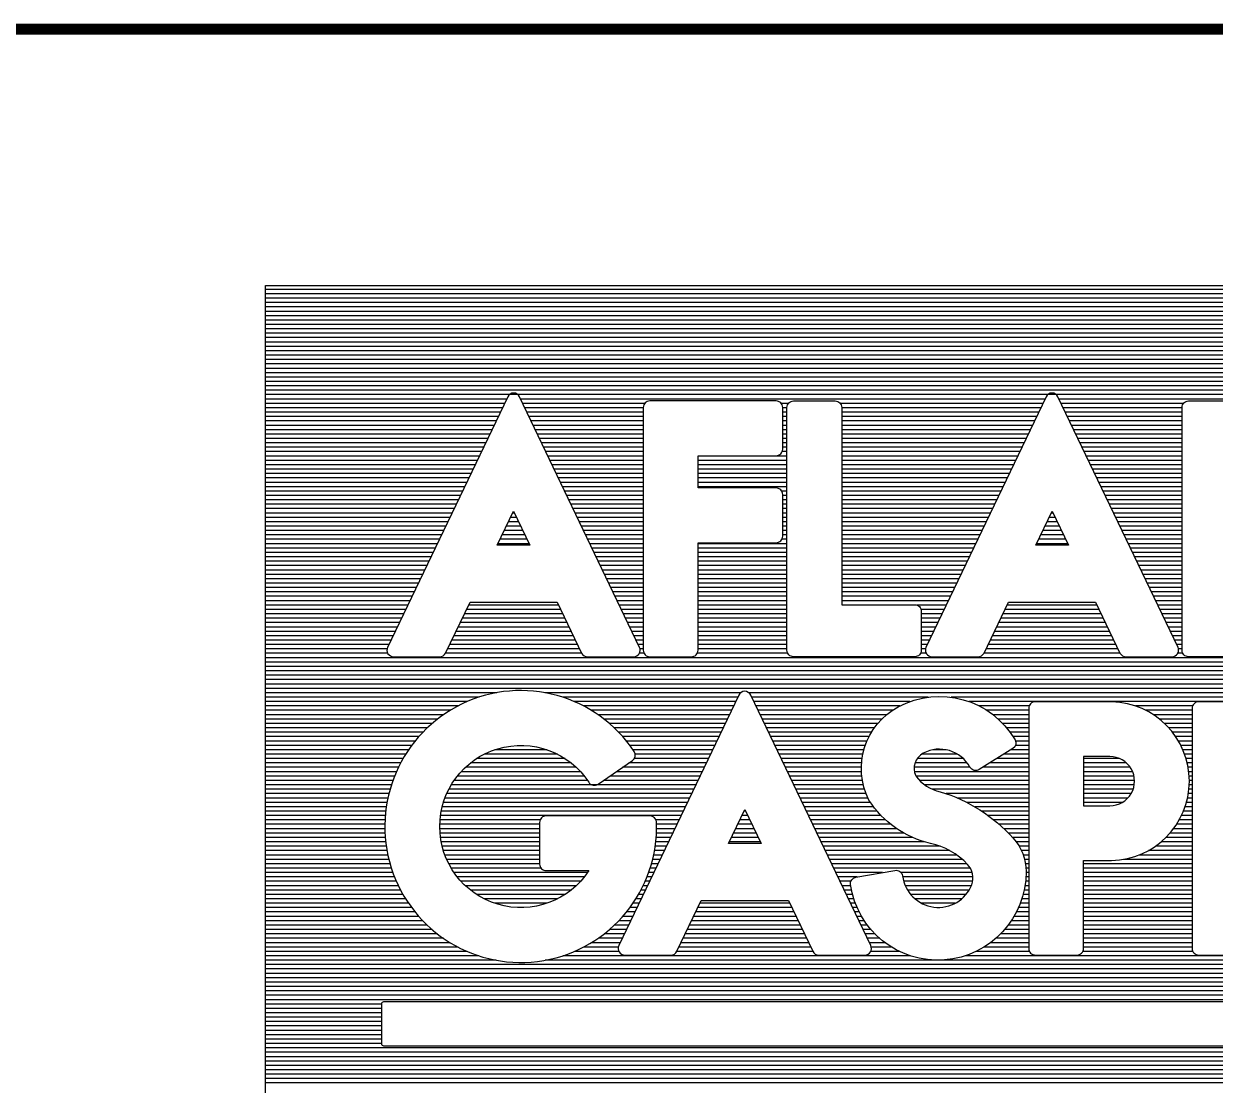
# Model space of a CAD drawing. Extents: x -14 to 107, y -33 to 53.
# Drawn here: x 99.633 to 102.351, y -22.291 to -19.871 of the extents above; entities that cross this region are included whole.
import ezdxf

# ---------------------------------------------------------------- set-up
doc = ezdxf.new("R2010")
doc.units = 0
doc.header["$LTSCALE"] = 1.5
doc.header["$MEASUREMENT"] = 0
doc.layers.add('7', color=7, linetype='CONTINUOUS')
doc.layers.add('CARIMBO', color=7, linetype='CONTINUOUS')

msp = doc.modelspace()

# ---------------------------------------------------------------- linework, layer by layer
at = {"layer": '7', "color": 82, "linetype": 'Continuous', "const_width": 0.025}
msp.add_lwpolyline([(105.201, -19.8831), (87.701, -19.8831)], dxfattribs=at)
at = {"layer": 'CARIMBO', "color": 1}
for p, q in [((104.185, -20.4764), (100.185, -20.4764)), ((104.185, -20.4864), (100.185, -20.4864)), ((104.185, -20.4964), (100.185, -20.4964)), ((104.185, -20.5064), (100.185, -20.5064)), ((104.185, -20.5164), (100.185, -20.5164)), ((104.185, -20.5264), (100.185, -20.5264)), ((104.185, -20.5364), (100.185, -20.5364)), ((104.185, -20.5464), (100.185, -20.5464)), ((104.185, -20.5564), (100.185, -20.5564)), ((104.185, -20.5664), (100.185, -20.5664)), ((104.185, -20.5764), (100.185, -20.5764)), ((104.185, -20.5864), (100.185, -20.5864)), ((104.185, -20.5964), (100.185, -20.5964)), ((104.185, -20.6064), (100.185, -20.6064)), ((104.185, -20.6164), (100.185, -20.6164)), ((104.185, -20.6264), (100.185, -20.6264)), ((104.185, -20.6364), (100.185, -20.6364)), ((104.185, -20.6464), (100.185, -20.6464)), ((104.185, -20.6564), (100.185, -20.6564)), ((104.185, -20.6664), (100.185, -20.6664)), ((104.185, -20.6764), (100.185, -20.6764)), ((104.185, -20.6864), (100.185, -20.6864)), ((104.185, -20.6964), (100.185, -20.6964)), ((104.185, -20.7064), (100.185, -20.7064)), ((102.8067, -20.7164), (100.185, -20.7164)), ((100.7349, -20.7264), (100.185, -20.7264)), ((100.7302, -20.7364), (100.185, -20.7364)), ((101.9632, -20.7264), (100.7669, -20.7264)), ((101.0499, -20.7364), (100.7717, -20.7364)), ((101.3778, -20.7364), (101.3615, -20.7364)), ((101.9585, -20.7364), (101.4962, -20.7364)), ((102.7607, -20.7264), (101.9952, -20.7264)), ((102.2792, -20.7364), (102, -20.7364)), ((100.7254, -20.7464), (100.185, -20.7464)), ((100.7206, -20.7564), (100.185, -20.7564)), ((101.0466, -20.7464), (100.7765, -20.7464)), ((101.0466, -20.7564), (100.7813, -20.7564)), ((101.3745, -20.7464), (101.3648, -20.7464)), ((101.3745, -20.7564), (101.3648, -20.7564)), ((101.9537, -20.7464), (101.4995, -20.7464)), ((101.9489, -20.7564), (101.4995, -20.7564)), ((101.9489, -20.7564), (101.9457, -20.7564)), ((102.2759, -20.7464), (102.0048, -20.7464)), ((102.2759, -20.7564), (102.0096, -20.7564)), ((100.7158, -20.7664), (100.185, -20.7664)), ((100.711, -20.7764), (100.185, -20.7764)), ((100.7062, -20.7864), (100.185, -20.7864)), ((101.0466, -20.7664), (100.7861, -20.7664)), ((101.0466, -20.7764), (100.7909, -20.7764)), ((101.0466, -20.7864), (100.7957, -20.7864)), ((101.3745, -20.7664), (101.3648, -20.7664)), ((101.3745, -20.7764), (101.3648, -20.7764)), ((101.3745, -20.7864), (101.3648, -20.7864)), ((101.9441, -20.7664), (101.4995, -20.7664)), ((101.9393, -20.7764), (101.4995, -20.7764)), ((101.9345, -20.7864), (101.4995, -20.7864)), ((102.2759, -20.7664), (102.0144, -20.7664)), ((102.2759, -20.7764), (102.0192, -20.7764)), ((102.2759, -20.7864), (102.024, -20.7864)), ((100.7014, -20.7964), (100.185, -20.7964)), ((100.6966, -20.8064), (100.185, -20.8064)), ((100.6918, -20.8164), (100.185, -20.8164)), ((101.0466, -20.7964), (100.8005, -20.7964)), ((101.0466, -20.8064), (100.8053, -20.8064)), ((101.0466, -20.8164), (100.8101, -20.8164)), ((101.3745, -20.7964), (101.3648, -20.7964)), ((101.3745, -20.8064), (101.3648, -20.8064)), ((101.3745, -20.8164), (101.3648, -20.8164)), ((101.9297, -20.7964), (101.4995, -20.7964)), ((101.9249, -20.8064), (101.4995, -20.8064)), ((101.9201, -20.8164), (101.4995, -20.8164)), ((102.2759, -20.7964), (102.0288, -20.7964)), ((102.2759, -20.8064), (102.0336, -20.8064)), ((102.2759, -20.8164), (102.0384, -20.8164)), ((100.687, -20.8264), (100.185, -20.8264)), ((100.6822, -20.8364), (100.185, -20.8364)), ((100.6774, -20.8464), (100.185, -20.8464)), ((101.0466, -20.8264), (100.8149, -20.8264)), ((101.0466, -20.8364), (100.8197, -20.8364)), ((101.0466, -20.8464), (100.8244, -20.8464)), ((101.3745, -20.8464), (101.3637, -20.8464)), ((101.3745, -20.8264), (101.3648, -20.8264)), ((101.3745, -20.8364), (101.3648, -20.8364)), ((101.9153, -20.8264), (101.4995, -20.8264)), ((101.9105, -20.8364), (101.4995, -20.8364)), ((101.9057, -20.8464), (101.4995, -20.8464)), ((102.2759, -20.8264), (102.0432, -20.8264)), ((102.2759, -20.8364), (102.0479, -20.8364)), ((102.2759, -20.8464), (102.0527, -20.8464)), ((100.6726, -20.8564), (100.185, -20.8564)), ((100.6678, -20.8664), (100.185, -20.8664)), ((101.0466, -20.8564), (100.8292, -20.8564)), ((101.0466, -20.8664), (100.834, -20.8664)), ((101.3745, -20.8564), (101.1716, -20.8564)), ((101.3745, -20.8664), (101.1716, -20.8664)), ((101.9009, -20.8564), (101.4995, -20.8564)), ((101.8961, -20.8664), (101.4995, -20.8664)), ((102.2759, -20.8564), (102.0575, -20.8564)), ((102.2759, -20.8664), (102.0623, -20.8664)), ((100.663, -20.8764), (100.185, -20.8764)), ((100.6582, -20.8864), (100.185, -20.8864)), ((100.6534, -20.8964), (100.185, -20.8964)), ((101.0466, -20.8764), (100.8388, -20.8764)), ((101.0466, -20.8864), (100.8436, -20.8864)), ((101.0466, -20.8964), (100.8484, -20.8964)), ((101.3745, -20.8764), (101.1716, -20.8764)), ((101.3745, -20.8864), (101.1716, -20.8864)), ((101.3745, -20.8964), (101.1716, -20.8964)), ((101.8913, -20.8764), (101.4995, -20.8764)), ((101.8865, -20.8864), (101.4995, -20.8864)), ((101.8817, -20.8964), (101.4995, -20.8964)), ((102.2759, -20.8764), (102.0671, -20.8764)), ((102.2759, -20.8864), (102.0719, -20.8864)), ((102.2759, -20.8964), (102.0767, -20.8964)), ((100.6487, -20.9064), (100.185, -20.9064)), ((100.6439, -20.9164), (100.185, -20.9164)), ((100.6391, -20.9264), (100.185, -20.9264)), ((101.0466, -20.9064), (100.8532, -20.9064)), ((101.0466, -20.9164), (100.858, -20.9164)), ((101.0466, -20.9264), (100.8628, -20.9264)), ((101.3745, -20.9064), (101.1716, -20.9064)), ((101.3745, -20.9164), (101.1716, -20.9164)), ((101.3745, -20.9264), (101.1716, -20.9264)), ((101.877, -20.9064), (101.4995, -20.9064)), ((101.8722, -20.9164), (101.4995, -20.9164)), ((101.8674, -20.9264), (101.4995, -20.9264)), ((102.2759, -20.9064), (102.0815, -20.9064)), ((102.2759, -20.9164), (102.0863, -20.9164)), ((102.2759, -20.9264), (102.0911, -20.9264)), ((100.6343, -20.9364), (100.185, -20.9364)), ((100.6295, -20.9464), (100.185, -20.9464)), ((100.6247, -20.9564), (100.185, -20.9564)), ((101.0466, -20.9364), (100.8676, -20.9364)), ((101.0466, -20.9464), (100.8724, -20.9464)), ((101.0466, -20.9564), (100.8772, -20.9564)), ((101.3745, -20.9364), (101.3626, -20.9364)), ((101.3745, -20.9464), (101.3648, -20.9464)), ((101.3745, -20.9564), (101.3648, -20.9564)), ((101.8626, -20.9364), (101.4995, -20.9364)), ((101.8578, -20.9464), (101.4995, -20.9464)), ((101.853, -20.9564), (101.4995, -20.9564)), ((102.2759, -20.9364), (102.0959, -20.9364)), ((102.2759, -20.9464), (102.1007, -20.9464)), ((102.2759, -20.9564), (102.1055, -20.9564)), ((100.6199, -20.9664), (100.185, -20.9664)), ((100.6151, -20.9764), (100.185, -20.9764)), ((101.0466, -20.9664), (100.882, -20.9664)), ((101.0466, -20.9764), (100.8868, -20.9764)), ((101.3745, -20.9664), (101.3648, -20.9664)), ((101.3745, -20.9764), (101.3648, -20.9764)), ((101.8482, -20.9664), (101.4995, -20.9664)), ((101.8434, -20.9764), (101.4995, -20.9764)), ((102.2759, -20.9664), (102.1103, -20.9664)), ((102.2759, -20.9764), (102.1151, -20.9764)), ((100.6103, -20.9864), (100.185, -20.9864)), ((100.6055, -20.9964), (100.185, -20.9964)), ((100.6007, -21.0064), (100.185, -21.0064)), ((100.7625, -21.0064), (100.7393, -21.0064)), ((100.7577, -20.9964), (100.7441, -20.9964)), ((100.7529, -20.9864), (100.7489, -20.9864)), ((101.0466, -20.9864), (100.8916, -20.9864)), ((101.0466, -20.9964), (100.8964, -20.9964)), ((101.0466, -21.0064), (100.9011, -21.0064)), ((101.3745, -20.9864), (101.3648, -20.9864)), ((101.3745, -20.9964), (101.3648, -20.9964)), ((101.3745, -21.0064), (101.3648, -21.0064)), ((101.8386, -20.9864), (101.4995, -20.9864)), ((101.8338, -20.9964), (101.4995, -20.9964)), ((101.829, -21.0064), (101.4995, -21.0064)), ((101.9908, -21.0064), (101.9676, -21.0064)), ((101.986, -20.9964), (101.9724, -20.9964)), ((101.9812, -20.9864), (101.9772, -20.9864)), ((102.2759, -20.9864), (102.1199, -20.9864)), ((102.2759, -20.9964), (102.1247, -20.9964)), ((102.2759, -21.0064), (102.1294, -21.0064)), ((100.5959, -21.0164), (100.185, -21.0164)), ((100.5911, -21.0264), (100.185, -21.0264)), ((100.5863, -21.0364), (100.185, -21.0364)), ((100.7769, -21.0364), (100.725, -21.0364)), ((100.7721, -21.0264), (100.7297, -21.0264)), ((100.7673, -21.0164), (100.7345, -21.0164)), ((101.0466, -21.0164), (100.9059, -21.0164)), ((101.0466, -21.0264), (100.9107, -21.0264)), ((101.0466, -21.0364), (100.9155, -21.0364)), ((101.3745, -21.0164), (101.3648, -21.0164)), ((101.3745, -21.0264), (101.3648, -21.0264)), ((101.3745, -21.0364), (101.3648, -21.0364)), ((101.8242, -21.0164), (101.4995, -21.0164)), ((101.8194, -21.0264), (101.4995, -21.0264)), ((101.8146, -21.0364), (101.4995, -21.0364)), ((102.0052, -21.0364), (101.9533, -21.0364)), ((102.0004, -21.0264), (101.958, -21.0264)), ((101.9956, -21.0164), (101.9628, -21.0164)), ((102.2759, -21.0164), (102.1342, -21.0164)), ((102.2759, -21.0264), (102.139, -21.0264)), ((102.2759, -21.0364), (102.1438, -21.0364)), ((100.5815, -21.0464), (100.185, -21.0464)), ((100.5767, -21.0564), (100.185, -21.0564)), ((100.7865, -21.0564), (100.7154, -21.0564)), ((100.7817, -21.0464), (100.7202, -21.0464)), ((101.0466, -21.0464), (100.9203, -21.0464)), ((101.0466, -21.0564), (100.9251, -21.0564)), ((101.3745, -21.0564), (101.1716, -21.0564)), ((101.3745, -21.0464), (101.363, -21.0464)), ((101.8098, -21.0464), (101.4995, -21.0464)), ((101.805, -21.0564), (101.4995, -21.0564)), ((102.0148, -21.0564), (101.9437, -21.0564)), ((102.01, -21.0464), (101.9485, -21.0464)), ((102.2759, -21.0464), (102.1486, -21.0464)), ((102.2759, -21.0564), (102.1534, -21.0564)), ((100.572, -21.0664), (100.185, -21.0664)), ((100.5672, -21.0764), (100.185, -21.0764)), ((100.5624, -21.0864), (100.185, -21.0864)), ((101.0466, -21.0664), (100.9299, -21.0664)), ((101.0466, -21.0764), (100.9347, -21.0764)), ((101.0466, -21.0864), (100.9395, -21.0864)), ((101.3745, -21.0664), (101.1716, -21.0664)), ((101.3745, -21.0764), (101.1716, -21.0764)), ((101.3745, -21.0864), (101.1716, -21.0864)), ((101.8002, -21.0664), (101.4995, -21.0664)), ((101.7955, -21.0764), (101.4995, -21.0764)), ((101.7907, -21.0864), (101.4995, -21.0864)), ((102.2759, -21.0664), (102.1582, -21.0664)), ((102.2759, -21.0764), (102.163, -21.0764)), ((102.2759, -21.0864), (102.1678, -21.0864)), ((100.5576, -21.0964), (100.185, -21.0964)), ((100.5528, -21.1064), (100.185, -21.1064)), ((100.548, -21.1164), (100.185, -21.1164)), ((101.0466, -21.0964), (100.9443, -21.0964)), ((101.0466, -21.1064), (100.9491, -21.1064)), ((101.0466, -21.1164), (100.9539, -21.1164)), ((101.3745, -21.0964), (101.1716, -21.0964)), ((101.3745, -21.1064), (101.1716, -21.1064)), ((101.3745, -21.1164), (101.1716, -21.1164)), ((101.7859, -21.0964), (101.4995, -21.0964)), ((101.7811, -21.1064), (101.4995, -21.1064)), ((101.7763, -21.1164), (101.4995, -21.1164)), ((102.2759, -21.0964), (102.1726, -21.0964)), ((102.2759, -21.1064), (102.1774, -21.1064)), ((102.2759, -21.1164), (102.1822, -21.1164)), ((100.5432, -21.1264), (100.185, -21.1264)), ((100.5384, -21.1364), (100.185, -21.1364)), ((100.5336, -21.1464), (100.185, -21.1464)), ((101.0466, -21.1264), (100.9587, -21.1264)), ((101.0466, -21.1364), (100.9635, -21.1364)), ((101.0466, -21.1464), (100.9683, -21.1464)), ((101.3745, -21.1264), (101.1716, -21.1264)), ((101.3745, -21.1364), (101.1716, -21.1364)), ((101.3745, -21.1464), (101.1716, -21.1464)), ((101.7715, -21.1264), (101.4995, -21.1264)), ((101.7667, -21.1364), (101.4995, -21.1364)), ((101.7619, -21.1464), (101.4995, -21.1464)), ((102.2759, -21.1264), (102.187, -21.1264)), ((102.2759, -21.1364), (102.1918, -21.1364)), ((102.2759, -21.1464), (102.1966, -21.1464)), ((100.5288, -21.1564), (100.185, -21.1564)), ((100.524, -21.1664), (100.185, -21.1664)), ((101.0466, -21.1564), (100.9731, -21.1564)), ((101.0466, -21.1664), (100.9779, -21.1664)), ((101.3745, -21.1564), (101.1716, -21.1564)), ((101.3745, -21.1664), (101.1716, -21.1664)), ((101.7571, -21.1564), (101.4995, -21.1564)), ((101.7523, -21.1664), (101.4995, -21.1664)), ((102.2759, -21.1564), (102.2014, -21.1564)), ((102.2759, -21.1664), (102.2062, -21.1664)), ((100.5192, -21.1764), (100.185, -21.1764)), ((100.5144, -21.1864), (100.185, -21.1864)), ((100.5096, -21.1964), (100.185, -21.1964)), ((100.8536, -21.1964), (100.6483, -21.1964)), ((101.0466, -21.1764), (100.9826, -21.1764)), ((101.0466, -21.1864), (100.9874, -21.1864)), ((101.0466, -21.1964), (100.9922, -21.1964)), ((101.3745, -21.1764), (101.1716, -21.1764)), ((101.3745, -21.1864), (101.1716, -21.1864)), ((101.3745, -21.1964), (101.1716, -21.1964)), ((101.7475, -21.1764), (101.4995, -21.1764)), ((101.7427, -21.1864), (101.4995, -21.1864)), ((101.7379, -21.1964), (101.6712, -21.1964)), ((102.0819, -21.1964), (101.8765, -21.1964)), ((102.2759, -21.1764), (102.2109, -21.1764)), ((102.2759, -21.1864), (102.2157, -21.1864)), ((102.2759, -21.1964), (102.2205, -21.1964)), ((100.5048, -21.2064), (100.185, -21.2064)), ((100.5, -21.2164), (100.185, -21.2164)), ((100.4952, -21.2264), (100.185, -21.2264)), ((100.868, -21.2264), (100.6339, -21.2264)), ((100.8632, -21.2164), (100.6387, -21.2164)), ((100.8584, -21.2064), (100.6435, -21.2064)), ((101.0466, -21.2064), (100.997, -21.2064)), ((101.0466, -21.2164), (101.0018, -21.2164)), ((101.0466, -21.2264), (101.0066, -21.2264)), ((101.3745, -21.2064), (101.1716, -21.2064)), ((101.3745, -21.2164), (101.1716, -21.2164)), ((101.3745, -21.2264), (101.1716, -21.2264)), ((101.7331, -21.2064), (101.6805, -21.2064)), ((101.7283, -21.2164), (101.681, -21.2164)), ((101.7235, -21.2264), (101.681, -21.2264)), ((102.0963, -21.2264), (101.8622, -21.2264)), ((102.0915, -21.2164), (101.867, -21.2164)), ((102.0867, -21.2064), (101.8718, -21.2064)), ((102.2759, -21.2064), (102.2253, -21.2064)), ((102.2759, -21.2164), (102.2301, -21.2164)), ((102.2759, -21.2264), (102.2349, -21.2264)), ((100.4905, -21.2364), (100.185, -21.2364)), ((100.4857, -21.2464), (100.185, -21.2464)), ((100.8776, -21.2464), (100.6243, -21.2464)), ((100.8728, -21.2364), (100.6291, -21.2364)), ((101.0466, -21.2364), (101.0114, -21.2364)), ((101.0466, -21.2464), (101.0162, -21.2464)), ((101.3745, -21.2364), (101.1716, -21.2364)), ((101.3745, -21.2464), (101.1716, -21.2464)), ((101.7187, -21.2364), (101.681, -21.2364)), ((101.714, -21.2464), (101.681, -21.2464)), ((102.1059, -21.2464), (101.8526, -21.2464)), ((102.1011, -21.2364), (101.8574, -21.2364)), ((102.2759, -21.2364), (102.2397, -21.2364)), ((102.2759, -21.2464), (102.2445, -21.2464)), ((100.4809, -21.2564), (100.185, -21.2564)), ((100.4761, -21.2664), (100.185, -21.2664)), ((100.4713, -21.2764), (100.185, -21.2764)), ((100.892, -21.2764), (100.6099, -21.2764)), ((100.8872, -21.2664), (100.6147, -21.2664)), ((100.8824, -21.2564), (100.6195, -21.2564)), ((101.0466, -21.2564), (101.021, -21.2564)), ((101.0466, -21.2664), (101.0258, -21.2664)), ((101.0466, -21.2764), (101.0306, -21.2764)), ((101.3745, -21.2564), (101.1716, -21.2564)), ((101.3745, -21.2664), (101.1716, -21.2664)), ((101.3745, -21.2764), (101.1716, -21.2764)), ((101.7092, -21.2564), (101.681, -21.2564)), ((101.7044, -21.2664), (101.681, -21.2664)), ((101.6996, -21.2764), (101.681, -21.2764)), ((102.1203, -21.2764), (101.8382, -21.2764)), ((102.1155, -21.2664), (101.843, -21.2664)), ((102.1107, -21.2564), (101.8478, -21.2564)), ((102.2759, -21.2564), (102.2493, -21.2564)), ((102.2759, -21.2664), (102.2541, -21.2664)), ((102.2759, -21.2764), (102.2589, -21.2764)), ((100.4665, -21.2864), (100.185, -21.2864)), ((100.4622, -21.2964), (100.185, -21.2964)), ((100.4637, -21.3064), (100.185, -21.3064)), ((100.9064, -21.3064), (100.5955, -21.3064)), ((100.9016, -21.2964), (100.6003, -21.2964)), ((100.8968, -21.2864), (100.6051, -21.2864)), ((101.0466, -21.2864), (101.0354, -21.2864)), ((101.0484, -21.3064), (101.0381, -21.3064)), ((101.0466, -21.2964), (101.0396, -21.2964)), ((101.3763, -21.3064), (101.1698, -21.3064)), ((101.3745, -21.2864), (101.1716, -21.2864)), ((101.3745, -21.2964), (101.1716, -21.2964)), ((101.692, -21.3064), (101.6792, -21.3064)), ((101.6948, -21.2864), (101.681, -21.2864)), ((101.6905, -21.2964), (101.681, -21.2964)), ((102.1347, -21.3064), (101.8238, -21.3064)), ((102.1299, -21.2964), (101.8286, -21.2964)), ((102.1251, -21.2864), (101.8334, -21.2864)), ((102.2759, -21.2864), (102.2637, -21.2864)), ((102.2777, -21.3064), (102.2664, -21.3064)), ((102.2759, -21.2964), (102.2679, -21.2964)), ((102.7479, -21.3164), (100.185, -21.3164)), ((102.7835, -21.3264), (100.185, -21.3264)), ((104.185, -21.3364), (100.185, -21.3364)), ((104.185, -21.3464), (100.185, -21.3464)), ((104.185, -21.3564), (100.185, -21.3564)), ((104.185, -21.3664), (100.185, -21.3664)), ((104.185, -21.3764), (100.185, -21.3764)), ((104.185, -21.3864), (100.185, -21.3864)), ((100.7122, -21.3964), (100.185, -21.3964)), ((100.6723, -21.4064), (100.185, -21.4064)), ((100.6455, -21.4164), (100.185, -21.4164)), ((101.2689, -21.3964), (100.8223, -21.3964)), ((101.2625, -21.4064), (100.8623, -21.4064)), ((101.2577, -21.4164), (100.8891, -21.4164)), ((104.185, -21.3964), (101.2876, -21.3964)), ((101.6964, -21.4064), (101.2941, -21.4064)), ((101.6552, -21.4164), (101.2989, -21.4164)), ((103.2233, -21.4064), (101.7488, -21.4064)), ((103.2193, -21.4164), (101.79, -21.4164)), ((100.6243, -21.4264), (100.185, -21.4264)), ((100.6066, -21.4364), (100.185, -21.4364)), ((101.2529, -21.4264), (100.9102, -21.4264)), ((101.2481, -21.4364), (100.928, -21.4364)), ((101.632, -21.4264), (101.3037, -21.4264)), ((101.615, -21.4364), (101.3085, -21.4364)), ((101.9272, -21.4264), (101.8131, -21.4264)), ((101.9261, -21.4364), (101.8306, -21.4364)), ((102.2999, -21.4264), (102.1695, -21.4264)), ((102.2989, -21.4364), (102.1933, -21.4364)), ((100.5911, -21.4464), (100.185, -21.4464)), ((100.5775, -21.4564), (100.185, -21.4564)), ((100.5652, -21.4664), (100.185, -21.4664)), ((101.2433, -21.4464), (100.9435, -21.4464)), ((101.2385, -21.4564), (100.9571, -21.4564)), ((101.2337, -21.4664), (100.9694, -21.4664)), ((101.6016, -21.4464), (101.3133, -21.4464)), ((101.5907, -21.4564), (101.318, -21.4564)), ((101.5816, -21.4664), (101.3228, -21.4664)), ((101.9261, -21.4464), (101.8447, -21.4464)), ((101.9261, -21.4564), (101.8567, -21.4564)), ((101.9261, -21.4664), (101.8669, -21.4664)), ((102.2989, -21.4464), (102.2106, -21.4464)), ((102.2989, -21.4564), (102.2244, -21.4564)), ((102.2989, -21.4664), (102.2359, -21.4664)), ((100.5541, -21.4764), (100.185, -21.4764)), ((100.544, -21.4864), (100.185, -21.4864)), ((100.5348, -21.4964), (100.185, -21.4964)), ((101.2289, -21.4764), (100.9805, -21.4764)), ((101.2241, -21.4864), (100.9906, -21.4864)), ((101.2193, -21.4964), (100.9998, -21.4964)), ((101.5739, -21.4764), (101.3276, -21.4764)), ((101.5673, -21.4864), (101.3324, -21.4864)), ((101.5617, -21.4964), (101.3372, -21.4964)), ((101.9261, -21.4764), (101.8758, -21.4764)), ((101.9261, -21.4864), (101.8837, -21.4864)), ((101.9261, -21.4964), (101.8905, -21.4964)), ((102.2989, -21.4764), (102.2457, -21.4764)), ((102.2989, -21.4864), (102.2541, -21.4864)), ((102.2989, -21.4964), (102.2614, -21.4964)), ((100.5264, -21.5064), (100.185, -21.5064)), ((100.5186, -21.5164), (100.185, -21.5164)), ((100.5115, -21.5264), (100.185, -21.5264)), ((100.8271, -21.5264), (100.7075, -21.5264)), ((101.2145, -21.5064), (101.0082, -21.5064)), ((101.2097, -21.5164), (101.016, -21.5164)), ((101.2049, -21.5264), (101.0231, -21.5264)), ((101.5571, -21.5064), (101.342, -21.5064)), ((101.5532, -21.5164), (101.3468, -21.5164)), ((101.5501, -21.5264), (101.3516, -21.5264)), ((101.7374, -21.5264), (101.7078, -21.5264)), ((101.9261, -21.5264), (101.8856, -21.5264)), ((101.9261, -21.5164), (101.8959, -21.5164)), ((101.9261, -21.5064), (101.8962, -21.5064)), ((102.2989, -21.5064), (102.2677, -21.5064)), ((102.2989, -21.5164), (102.2732, -21.5164)), ((102.2989, -21.5264), (102.2778, -21.5264)), ((100.5049, -21.5364), (100.185, -21.5364)), ((100.4989, -21.5464), (100.185, -21.5464)), ((100.8682, -21.5464), (100.6664, -21.5464)), ((100.8508, -21.5364), (100.6838, -21.5364)), ((101.1953, -21.5464), (101.0262, -21.5464)), ((101.2001, -21.5364), (101.0282, -21.5364)), ((101.5476, -21.5364), (101.3564, -21.5364)), ((101.5459, -21.5464), (101.3612, -21.5464)), ((101.7767, -21.5464), (101.6718, -21.5464)), ((101.7635, -21.5364), (101.6819, -21.5364)), ((101.9261, -21.5464), (101.8534, -21.5464)), ((101.9261, -21.5364), (101.8695, -21.5364)), ((102.1335, -21.5464), (102.0511, -21.5464)), ((102.2989, -21.5364), (102.2818, -21.5364)), ((102.2989, -21.5464), (102.2851, -21.5464)), ((100.4933, -21.5564), (100.185, -21.5564)), ((100.4883, -21.5664), (100.185, -21.5664)), ((100.4836, -21.5764), (100.185, -21.5764)), ((100.9036, -21.5764), (100.631, -21.5764)), ((100.8937, -21.5664), (100.6409, -21.5664)), ((100.8821, -21.5564), (100.6525, -21.5564)), ((101.181, -21.5764), (100.9849, -21.5764)), ((101.1857, -21.5664), (100.9995, -21.5664)), ((101.1905, -21.5564), (101.0141, -21.5564)), ((101.5448, -21.5564), (101.366, -21.5564)), ((101.5443, -21.5664), (101.3708, -21.5664)), ((101.5444, -21.5764), (101.3756, -21.5764)), ((101.7922, -21.5664), (101.6647, -21.5664)), ((101.9261, -21.5764), (101.6653, -21.5764)), ((101.7858, -21.5564), (101.6667, -21.5564)), ((101.9261, -21.5664), (101.8213, -21.5664)), ((101.9261, -21.5564), (101.8374, -21.5564)), ((102.1491, -21.5564), (102.0511, -21.5564)), ((102.1578, -21.5664), (102.0511, -21.5664)), ((102.1632, -21.5764), (102.0511, -21.5764)), ((102.2989, -21.5564), (102.2877, -21.5564)), ((102.2989, -21.5664), (102.2898, -21.5664)), ((102.2989, -21.5764), (102.2913, -21.5764)), ((100.4794, -21.5864), (100.185, -21.5864)), ((100.4756, -21.5964), (100.185, -21.5964)), ((100.4722, -21.6064), (100.185, -21.6064)), ((101.1666, -21.6064), (100.6086, -21.6064)), ((100.9196, -21.5964), (100.615, -21.5964)), ((100.9122, -21.5864), (100.6224, -21.5864)), ((101.1714, -21.5964), (100.9558, -21.5964)), ((101.1762, -21.5864), (100.9703, -21.5864)), ((101.5452, -21.5864), (101.3804, -21.5864)), ((101.5466, -21.5964), (101.3852, -21.5964)), ((101.5487, -21.6064), (101.39, -21.6064)), ((101.9261, -21.5864), (101.6688, -21.5864)), ((101.9261, -21.5964), (101.6771, -21.5964)), ((101.9261, -21.6064), (101.6886, -21.6064)), ((102.1663, -21.5864), (102.0511, -21.5864)), ((102.1675, -21.5964), (102.0511, -21.5964)), ((102.1669, -21.6064), (102.0511, -21.6064)), ((102.2989, -21.5864), (102.2922, -21.5864)), ((102.2989, -21.6064), (102.2924, -21.6064)), ((102.2989, -21.5964), (102.2925, -21.5964)), ((100.4692, -21.6164), (100.185, -21.6164)), ((100.4665, -21.6264), (100.185, -21.6264)), ((101.157, -21.6264), (100.5982, -21.6264)), ((101.1618, -21.6164), (100.603, -21.6164)), ((101.5514, -21.6164), (101.3948, -21.6164)), ((101.5549, -21.6264), (101.3995, -21.6264)), ((101.9261, -21.6164), (101.7061, -21.6164)), ((101.9261, -21.6264), (101.7378, -21.6264)), ((102.1644, -21.6164), (102.0511, -21.6164)), ((102.1597, -21.6264), (102.0511, -21.6264)), ((102.2989, -21.6264), (102.2903, -21.6264)), ((102.2989, -21.6164), (102.2916, -21.6164)), ((100.4642, -21.6364), (100.185, -21.6364)), ((100.4622, -21.6464), (100.185, -21.6464)), ((100.4606, -21.6564), (100.185, -21.6564)), ((101.1426, -21.6564), (100.5879, -21.6564)), ((101.1474, -21.6464), (100.5907, -21.6464)), ((101.1522, -21.6364), (100.5941, -21.6364)), ((101.5592, -21.6364), (101.4043, -21.6364)), ((101.5649, -21.6464), (101.4091, -21.6464)), ((101.5721, -21.6564), (101.4139, -21.6564)), ((101.9261, -21.6364), (101.7634, -21.6364)), ((101.9261, -21.6464), (101.7846, -21.6464)), ((101.9261, -21.6564), (101.8029, -21.6564)), ((102.1522, -21.6364), (102.0511, -21.6364)), ((102.1396, -21.6464), (102.0511, -21.6464)), ((102.2989, -21.6564), (102.2829, -21.6564)), ((102.2989, -21.6464), (102.2859, -21.6464)), ((102.2989, -21.6364), (102.2884, -21.6364)), ((100.4593, -21.6664), (100.185, -21.6664)), ((100.4583, -21.6764), (100.185, -21.6764)), ((100.4577, -21.6864), (100.185, -21.6864)), ((100.8114, -21.6864), (100.5829, -21.6864)), ((101.133, -21.6764), (100.584, -21.6764)), ((101.1378, -21.6664), (100.5856, -21.6664)), ((101.1282, -21.6864), (101.076, -21.6864)), ((101.2897, -21.6864), (101.2668, -21.6864)), ((101.2849, -21.6764), (101.2716, -21.6764)), ((101.2801, -21.6664), (101.2764, -21.6664)), ((101.5802, -21.6664), (101.4187, -21.6664)), ((101.5893, -21.6764), (101.4235, -21.6764)), ((101.5996, -21.6864), (101.4283, -21.6864)), ((101.9261, -21.6664), (101.819, -21.6664)), ((101.9261, -21.6764), (101.8335, -21.6764)), ((101.9261, -21.6864), (101.8466, -21.6864)), ((102.2989, -21.6864), (102.2695, -21.6864)), ((102.2989, -21.6764), (102.2747, -21.6764)), ((102.2989, -21.6664), (102.2791, -21.6664)), ((100.4573, -21.6964), (100.185, -21.6964)), ((100.4573, -21.7064), (100.185, -21.7064)), ((100.4577, -21.7164), (100.185, -21.7164)), ((100.8102, -21.6964), (100.5824, -21.6964)), ((100.8102, -21.7064), (100.5824, -21.7064)), ((100.8102, -21.7164), (100.5829, -21.7164)), ((101.1138, -21.7164), (101.0769, -21.7164)), ((101.1234, -21.6964), (101.0773, -21.6964)), ((101.1186, -21.7064), (101.0773, -21.7064)), ((101.3041, -21.7164), (101.2525, -21.7164)), ((101.2993, -21.7064), (101.2573, -21.7064)), ((101.2945, -21.6964), (101.262, -21.6964)), ((101.6113, -21.6964), (101.4331, -21.6964)), ((101.6249, -21.7064), (101.4379, -21.7064)), ((101.6409, -21.7164), (101.4427, -21.7164)), ((101.9261, -21.6964), (101.8586, -21.6964)), ((101.9261, -21.7064), (101.8697, -21.7064)), ((101.9261, -21.7164), (101.8799, -21.7164)), ((102.2989, -21.7164), (102.2484, -21.7164)), ((102.2989, -21.7064), (102.2565, -21.7064)), ((102.2989, -21.6964), (102.2634, -21.6964)), ((100.4583, -21.7264), (100.185, -21.7264)), ((100.4593, -21.7364), (100.185, -21.7364)), ((100.8102, -21.7264), (100.584, -21.7264)), ((100.8102, -21.7364), (100.5856, -21.7364)), ((101.1042, -21.7364), (101.0753, -21.7364)), ((101.109, -21.7264), (101.0763, -21.7264)), ((101.3137, -21.7364), (101.2429, -21.7364)), ((101.3089, -21.7264), (101.2477, -21.7264)), ((101.6607, -21.7264), (101.4475, -21.7264)), ((101.6877, -21.7364), (101.4523, -21.7364)), ((101.9261, -21.7264), (101.8894, -21.7264)), ((101.9261, -21.7364), (101.8977, -21.7364)), ((102.2989, -21.7364), (102.2282, -21.7364)), ((102.2989, -21.7264), (102.2391, -21.7264)), ((100.4606, -21.7464), (100.185, -21.7464)), ((100.4622, -21.7564), (100.185, -21.7564)), ((100.4642, -21.7664), (100.185, -21.7664)), ((100.8102, -21.7464), (100.5878, -21.7464)), ((100.8102, -21.7564), (100.5906, -21.7564)), ((100.8102, -21.7664), (100.5941, -21.7664)), ((101.0899, -21.7664), (101.0704, -21.7664)), ((101.0947, -21.7564), (101.0724, -21.7564)), ((101.0995, -21.7464), (101.074, -21.7464)), ((101.724, -21.7464), (101.4571, -21.7464)), ((101.7462, -21.7564), (101.4619, -21.7564)), ((101.7622, -21.7664), (101.4667, -21.7664)), ((101.9261, -21.7464), (101.9043, -21.7464)), ((101.9261, -21.7564), (101.9096, -21.7564)), ((101.9261, -21.7664), (101.9137, -21.7664)), ((102.2989, -21.7664), (102.1779, -21.7664)), ((102.2989, -21.7564), (102.1991, -21.7564)), ((102.2989, -21.7464), (102.2152, -21.7464)), ((100.4665, -21.7764), (100.185, -21.7764)), ((100.4692, -21.7864), (100.185, -21.7864)), ((100.4722, -21.7964), (100.185, -21.7964)), ((100.8102, -21.7764), (100.5981, -21.7764)), ((100.8102, -21.7864), (100.6029, -21.7864)), ((100.8134, -21.7964), (100.6085, -21.7964)), ((101.0755, -21.7964), (101.0624, -21.7964)), ((101.0803, -21.7864), (101.0654, -21.7864)), ((101.0851, -21.7764), (101.0681, -21.7764)), ((101.7748, -21.7764), (101.4715, -21.7764)), ((101.7852, -21.7864), (101.4762, -21.7864)), ((101.7928, -21.7964), (101.481, -21.7964)), ((101.9261, -21.7764), (101.9167, -21.7764)), ((101.9261, -21.7864), (101.9188, -21.7864)), ((101.9261, -21.7964), (101.9199, -21.7964)), ((102.2989, -21.7864), (102.0511, -21.7864)), ((102.2989, -21.7964), (102.0511, -21.7964)), ((102.2989, -21.7764), (102.1422, -21.7764)), ((100.4756, -21.8064), (100.185, -21.8064)), ((100.4794, -21.8164), (100.185, -21.8164)), ((100.9197, -21.8064), (100.6149, -21.8064)), ((100.9123, -21.8164), (100.6223, -21.8164)), ((101.0659, -21.8164), (101.0552, -21.8164)), ((101.0707, -21.8064), (101.059, -21.8064)), ((101.5922, -21.8064), (101.4858, -21.8064)), ((101.5347, -21.8164), (101.4906, -21.8164)), ((101.7971, -21.8064), (101.6348, -21.8064)), ((101.7988, -21.8164), (101.6386, -21.8164)), ((101.9261, -21.8164), (101.9199, -21.8164)), ((101.9261, -21.8064), (101.9202, -21.8064)), ((102.2989, -21.8064), (102.0511, -21.8064)), ((102.2989, -21.8164), (102.0511, -21.8164)), ((100.4836, -21.8264), (100.185, -21.8264)), ((100.4882, -21.8364), (100.185, -21.8364)), ((100.4933, -21.8464), (100.185, -21.8464)), ((100.9037, -21.8264), (100.6308, -21.8264)), ((100.8939, -21.8364), (100.6407, -21.8364)), ((100.8823, -21.8464), (100.6523, -21.8464)), ((101.0515, -21.8464), (101.0413, -21.8464)), ((101.0563, -21.8364), (101.0464, -21.8364)), ((101.0611, -21.8264), (101.051, -21.8264)), ((101.5203, -21.8264), (101.4954, -21.8264)), ((101.5199, -21.8364), (101.5002, -21.8364)), ((101.5218, -21.8464), (101.505, -21.8464)), ((101.7983, -21.8264), (101.6408, -21.8264)), ((101.7955, -21.8364), (101.6444, -21.8364)), ((101.7903, -21.8464), (101.6496, -21.8464)), ((101.9261, -21.8464), (101.9159, -21.8464)), ((101.9261, -21.8364), (101.9177, -21.8364)), ((101.9261, -21.8264), (101.9191, -21.8264)), ((102.2989, -21.8264), (102.0511, -21.8264)), ((102.2989, -21.8364), (102.0511, -21.8364)), ((102.2989, -21.8464), (102.0511, -21.8464)), ((100.4988, -21.8564), (100.185, -21.8564)), ((100.5048, -21.8664), (100.185, -21.8664)), ((100.5114, -21.8764), (100.185, -21.8764)), ((100.8684, -21.8564), (100.6662, -21.8564)), ((100.8511, -21.8664), (100.6835, -21.8664)), ((100.8275, -21.8764), (100.7071, -21.8764)), ((101.0371, -21.8764), (101.0232, -21.8764)), ((101.0419, -21.8664), (101.0298, -21.8664)), ((101.0467, -21.8564), (101.0358, -21.8564)), ((101.3808, -21.8764), (101.1758, -21.8764)), ((101.5241, -21.8564), (101.5098, -21.8564)), ((101.5271, -21.8664), (101.5146, -21.8664)), ((101.5306, -21.8764), (101.5194, -21.8764)), ((101.7831, -21.8564), (101.6567, -21.8564)), ((101.7732, -21.8664), (101.6667, -21.8664)), ((101.7584, -21.8764), (101.6814, -21.8764)), ((101.9261, -21.8764), (101.9071, -21.8764)), ((101.9261, -21.8664), (101.9106, -21.8664)), ((101.9261, -21.8564), (101.9135, -21.8564)), ((102.2989, -21.8564), (102.0511, -21.8564)), ((102.2989, -21.8664), (102.0511, -21.8664)), ((102.2989, -21.8764), (102.0511, -21.8764)), ((100.5185, -21.8864), (100.185, -21.8864)), ((100.5262, -21.8964), (100.185, -21.8964)), ((100.5347, -21.9064), (100.185, -21.9064)), ((100.7725, -21.8864), (100.7621, -21.8864)), ((101.0228, -21.9064), (100.9999, -21.9064)), ((101.0275, -21.8964), (101.0083, -21.8964)), ((101.0323, -21.8864), (101.0161, -21.8864)), ((101.3952, -21.9064), (101.1614, -21.9064)), ((101.3904, -21.8964), (101.1662, -21.8964)), ((101.3856, -21.8864), (101.171, -21.8864)), ((101.5347, -21.8864), (101.5242, -21.8864)), ((101.5394, -21.8964), (101.529, -21.8964)), ((101.5449, -21.9064), (101.5338, -21.9064)), ((101.9261, -21.9064), (101.8928, -21.9064)), ((101.9261, -21.8964), (101.8982, -21.8964)), ((101.9261, -21.8864), (101.903, -21.8864)), ((102.2989, -21.8864), (102.0511, -21.8864)), ((102.2989, -21.8964), (102.0511, -21.8964)), ((102.2989, -21.9064), (102.0511, -21.9064)), ((100.5439, -21.9164), (100.185, -21.9164)), ((100.554, -21.9264), (100.185, -21.9264)), ((101.0132, -21.9264), (100.9806, -21.9264)), ((101.018, -21.9164), (100.9907, -21.9164)), ((101.4047, -21.9264), (101.1518, -21.9264)), ((101.3999, -21.9164), (101.1566, -21.9164)), ((101.5511, -21.9164), (101.5386, -21.9164)), ((101.5582, -21.9264), (101.5434, -21.9264)), ((101.9261, -21.9264), (101.8794, -21.9264)), ((101.9261, -21.9164), (101.8865, -21.9164)), ((102.2989, -21.9164), (102.0511, -21.9164)), ((102.2989, -21.9264), (102.0511, -21.9264)), ((100.565, -21.9364), (100.185, -21.9364)), ((100.5773, -21.9464), (100.185, -21.9464)), ((100.5909, -21.9564), (100.185, -21.9564)), ((100.9988, -21.9564), (100.9437, -21.9564)), ((101.0036, -21.9464), (100.9573, -21.9464)), ((101.0084, -21.9364), (100.9696, -21.9364)), ((101.4191, -21.9564), (101.1374, -21.9564)), ((101.4143, -21.9464), (101.1422, -21.9464)), ((101.4095, -21.9364), (101.147, -21.9364)), ((101.5663, -21.9364), (101.5482, -21.9364)), ((101.5755, -21.9464), (101.553, -21.9464)), ((101.5861, -21.9564), (101.5577, -21.9564)), ((101.9261, -21.9564), (101.8515, -21.9564)), ((101.9261, -21.9464), (101.8621, -21.9464)), ((101.9261, -21.9364), (101.8714, -21.9364)), ((102.2989, -21.9364), (102.0511, -21.9364)), ((102.2989, -21.9464), (102.0511, -21.9464)), ((102.2989, -21.9564), (102.0511, -21.9564)), ((100.6063, -21.9664), (100.185, -21.9664)), ((100.6241, -21.9764), (100.185, -21.9764)), ((100.6452, -21.9864), (100.185, -21.9864)), ((100.9909, -21.9864), (100.8894, -21.9864)), ((100.9896, -21.9764), (100.9105, -21.9764)), ((100.994, -21.9664), (100.9283, -21.9664)), ((101.4335, -21.9864), (101.123, -21.9864)), ((101.4287, -21.9764), (101.1278, -21.9764)), ((101.4239, -21.9664), (101.1326, -21.9664)), ((101.5985, -21.9664), (101.5625, -21.9664)), ((101.6316, -21.9864), (101.5656, -21.9864)), ((101.6133, -21.9764), (101.5669, -21.9764)), ((101.9277, -21.9864), (101.8061, -21.9864)), ((101.9261, -21.9764), (101.8244, -21.9764)), ((101.9261, -21.9664), (101.8391, -21.9664)), ((102.3005, -21.9864), (102.0495, -21.9864)), ((102.2989, -21.9664), (102.0511, -21.9664)), ((102.2989, -21.9764), (102.0511, -21.9764)), ((100.6718, -21.9964), (100.185, -21.9964)), ((100.7114, -22.0064), (100.185, -22.0064)), ((104.185, -22.0164), (100.185, -22.0164)), ((103.7181, -22.0064), (100.8231, -22.0064)), ((101.6565, -21.9964), (100.8628, -21.9964)), ((103.7075, -21.9964), (101.7812, -21.9964)), ((104.185, -22.0264), (100.185, -22.0264)), ((104.185, -22.0364), (100.185, -22.0364)), ((104.185, -22.0464), (100.185, -22.0464)), ((104.185, -22.0564), (100.185, -22.0564)), ((104.185, -22.0664), (100.185, -22.0664)), ((104.185, -22.0764), (100.185, -22.0764)), ((104.185, -22.0864), (100.185, -22.0864)), ((104.185, -22.0964), (100.185, -22.0964)), ((100.4492, -22.1064), (100.185, -22.1064)), ((100.4492, -22.1164), (100.185, -22.1164)), ((100.4492, -22.1264), (100.185, -22.1264)), ((100.4492, -22.1364), (100.185, -22.1364)), ((100.4492, -22.1464), (100.185, -22.1464)), ((100.4492, -22.1564), (100.185, -22.1564)), ((100.4492, -22.1664), (100.185, -22.1664)), ((100.4492, -22.1764), (100.185, -22.1764)), ((100.4492, -22.1864), (100.185, -22.1864)), ((100.4492, -22.1964), (100.185, -22.1964)), ((104.185, -22.2064), (100.185, -22.2064)), ((104.185, -22.2164), (100.185, -22.2164)), ((104.185, -22.2264), (100.185, -22.2264)), ((104.185, -22.2364), (100.185, -22.2364)), ((104.185, -22.2464), (100.185, -22.2464)), ((104.185, -22.2564), (100.185, -22.2564)), ((104.185, -22.2664), (100.185, -22.2664)), ((104.185, -22.2764), (100.185, -22.2764)), ((104.185, -22.2864), (100.185, -22.2864))]:
    msp.add_line(p, q, dxfattribs=at)
at = {"layer": 'CARIMBO'}
for points in [[(100.185, -24.1564), (100.185, -20.4675), (104.185, -20.4675), (104.185, -24.1564)], [(100.7509, -20.9822), (100.7882, -21.0598), (100.7509, -21.0598), (100.7137, -21.0598)], [(101.9792, -20.9822), (102.0165, -21.0598), (101.942, -21.0598)], [(101.2783, -21.6626), (101.3155, -21.7402), (101.241, -21.7402)]]:
    msp.add_lwpolyline(points, close=True, dxfattribs=at)
for points in [[(100.5958, -21.3057), (100.6515, -21.1896), (100.8504, -21.1896), (100.906, -21.3057, 0.288573), (100.9196, -21.3143), (101.0249, -21.3143, 0.552104), (101.0384, -21.2928), (100.7645, -20.7213, 0.629574), (100.7374, -20.7213), (100.4634, -21.2928, 0.552104), (100.4769, -21.3143), (100.5823, -21.3143, 0.288573)], [(101.3648, -20.7457, 0.414214), (101.3498, -20.7307), (101.0616, -20.7307, 0.414214), (101.0466, -20.7457), (101.0466, -21.2993, 0.414214), (101.0616, -21.3143), (101.1566, -21.3143, 0.414214), (101.1716, -21.2993), (101.1716, -21.0542), (101.3498, -21.0542, 0.414214), (101.3648, -21.0392), (101.3648, -20.9442, 0.414214), (101.3498, -20.9292), (101.1716, -20.9292), (101.1716, -20.8557), (101.3498, -20.8557, 0.414214), (101.3648, -20.8407)], [(101.666, -21.1955, -0.414214), (101.681, -21.2105), (101.681, -21.2993, -0.414214), (101.666, -21.3143), (101.3895, -21.3143, -0.414214), (101.3745, -21.2993), (101.3745, -20.7457, -0.414214), (101.3895, -20.7307), (101.4845, -20.7307, -0.414214), (101.4995, -20.7457), (101.4995, -21.1955)], [(101.9928, -20.7213, 0.629574), (101.9657, -20.7213), (101.6917, -21.2928, 0.552104), (101.7052, -21.3143), (101.8106, -21.3143, 0.288573), (101.8241, -21.3057), (101.8798, -21.1896), (102.0787, -21.1896), (102.1343, -21.3057, 0.288573), (102.1479, -21.3143), (102.2532, -21.3143, 0.552104), (102.2667, -21.2928)], [(102.5824, -21.2105), (102.5824, -21.2993, -0.414214), (102.5674, -21.3143), (102.2909, -21.3143, -0.414214), (102.2759, -21.2993), (102.2759, -20.7457, -0.414214), (102.2909, -20.7307), (102.3859, -20.7307, -0.414214), (102.4009, -20.7457), (102.4009, -21.1955), (102.5674, -21.1955, -0.414214)], [(100.9225, -21.8021, -3.37598), (100.9224, -21.6006, 0.421556), (100.9435, -21.6048), (101.0218, -21.5511, 0.409258), (101.0258, -21.5304, 7.188821), (101.0771, -21.6917, 0.404999), (101.0621, -21.6771), (100.8252, -21.6771, 0.414214), (100.8102, -21.6921), (100.8102, -21.7871, 0.414214), (100.8252, -21.8021)], [(101.2918, -21.4016, 0.629574), (101.2647, -21.4016), (100.9908, -21.9731, 0.552104), (101.0043, -21.9946), (101.1096, -21.9946, 0.288573), (101.1232, -21.9861), (101.1788, -21.87), (101.3777, -21.87), (101.4334, -21.9861, 0.288573), (101.4469, -21.9946), (101.5522, -21.9946, 0.552104), (101.5658, -21.9731)], [(101.6682, -21.5856, 0.195407), (101.7243, -21.622, -0.135925), (101.8908, -21.7279, -0.18467), (101.9202, -21.8042, -0.9319), (101.5195, -21.8338, -0.406015), (101.5318, -21.8169), (101.6208, -21.8014, -0.426706), (101.6383, -21.8142, 0.773036), (101.7964, -21.8341, 0.275156), (101.7866, -21.7879, 0.157461), (101.7017, -21.7401, -0.194523), (101.5616, -21.6415, -0.407837), (101.6286, -21.4282, -0.40282), (101.8948, -21.5034, -0.406316), (101.8898, -21.5237), (101.8131, -21.5715, -0.429847), (101.792, -21.566, 0.409818), (101.6854, -21.5343, 0.396362)], [(102.0361, -21.9946, 0.414214), (102.0511, -21.9796), (102.0511, -21.779), (102.1152, -21.779, 0.978496), (102.1156, -21.4169), (101.9411, -21.4169, 0.414214), (101.9261, -21.4319), (101.9261, -21.9796, 0.414214), (101.9411, -21.9946)], [(102.4239, -21.6263), (102.4239, -21.5419), (102.6301, -21.5419, 0.414214), (102.6451, -21.5269), (102.6451, -21.4319, 0.414214), (102.6301, -21.4169), (102.3139, -21.4169, 0.414214), (102.2989, -21.4319), (102.2989, -21.9796, 0.414214), (102.3139, -21.9946), (102.6301, -21.9946, 0.414214), (102.6451, -21.9796), (102.6451, -21.8846, 0.414214), (102.6301, -21.8696), (102.4239, -21.8696), (102.4239, -21.7513), (102.6301, -21.7513, 0.414214), (102.6451, -21.7363), (102.6451, -21.6413, 0.414214), (102.6301, -21.6263)], [(102.1113, -21.5419), (102.0511, -21.5419), (102.0511, -21.654), (102.1113, -21.654, 1.002936)], [(100.4542, -22.2016), (103.9153, -22.2016, 0.414214), (103.9203, -22.1966), (103.9203, -22.1066, 0.414214), (103.9153, -22.1016), (100.4542, -22.1016, 0.414214), (100.4492, -22.1066), (100.4492, -22.1966, 0.414214)]]:
    msp.add_lwpolyline(points, format="xyb", close=True, dxfattribs=at)

doc.saveas('drawing.dxf')
